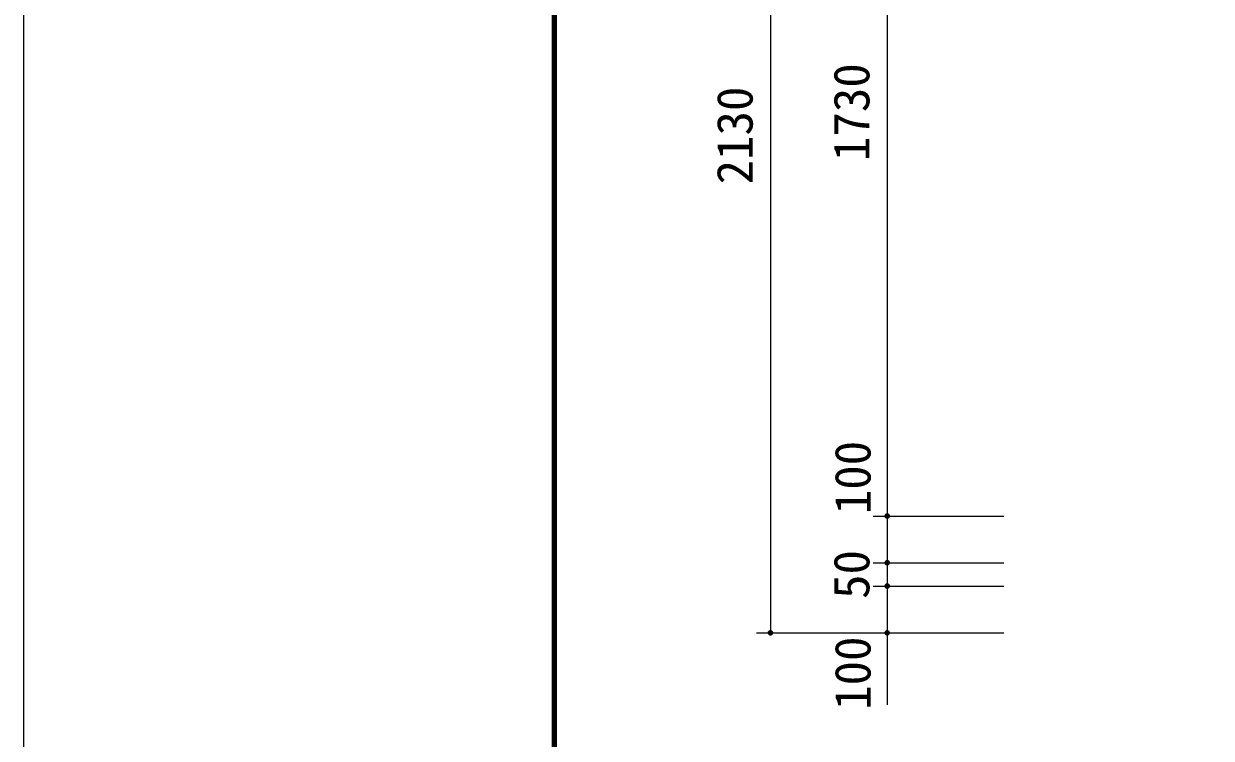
# Model space of a CAD drawing. Units: millimetres, scale not verified. Extents: x -8910 to 8910, y -6308 to 6308.
# Drawn here: x -8910 to -6367, y -3090 to -1560 of the extents above; entities that cross this region are included whole.
import ezdxf
from ezdxf.enums import TextEntityAlignment as Align

# ---------------------------------------------------------------- set-up
doc = ezdxf.new("R2010")
doc.units = ezdxf.units.MM
doc.header["$LTSCALE"] = 30
for name, color, linetype, lineweight in [('0-0_製作', 5, 'Continuous', 25), ('0-5_空気管', 3, 'Continuous', 25), ('0-A_図面枠', 7, 'Continuous', 25), ('0-B_Axis_waku', 7, 'Continuous', 25)]:
    doc.layers.add(name, color=color, linetype=linetype, lineweight=lineweight)
doc.styles.add('ＭＳ ゴシック', font='')
doc.styles.get('ＭＳ ゴシック').set_extended_font_data('MS Gothic')

msp = doc.modelspace()

# ---------------------------------------------------------------- linework, layer by layer
at = {"layer": '0-0_製作', "color": 2}
for p, q in [((-7091.12, -2614.39), (-6811.12, -2614.39)), ((-7091.12, -2714.39), (-6811.12, -2714.39)), ((-7091.12, -2764.39), (-6811.12, -2764.39)), ((-7341.12, -2864.39), (-7061.12, -2864.39)), ((-7091.12, -2864.39), (-6811.12, -2864.39)), ((-7061.12, -2864.39), (-7061.12, -3018.78))]:
    msp.add_line(p, q, dxfattribs=at)
at = {"layer": '0-0_製作'}
for points in [[(-7067.11, -2614.01), (-7061.12, -2614.39), (-7067.12, -2614.39)], [(-7067.12, -2614.39), (-7065.97, -2617.92), (-7067.07, -2615.14)], [(-7067.12, -2614.39), (-7065.49, -2618.5), (-7065.97, -2617.92)], [(-7061.12, -2614.39), (-7065.49, -2618.5), (-7067.12, -2614.39)], [(-7067.01, -2613.27), (-7061.12, -2614.39), (-7067.11, -2614.01)], [(-7067.07, -2615.14), (-7066.37, -2617.28), (-7066.93, -2615.88)], [(-7067.07, -2615.14), (-7065.97, -2617.92), (-7066.37, -2617.28)], [(-7066.82, -2612.54), (-7061.12, -2614.39), (-7067.01, -2613.27)], [(-7066.93, -2615.88), (-7066.37, -2617.28), (-7066.7, -2616.6)], [(-7066.55, -2611.84), (-7061.12, -2614.39), (-7066.82, -2612.54)], [(-7066.18, -2611.18), (-7061.12, -2614.39), (-7066.55, -2611.84)], [(-7065.74, -2610.57), (-7061.12, -2614.39), (-7066.18, -2611.18)], [(-7065.22, -2610.02), (-7061.12, -2614.39), (-7065.74, -2610.57)], [(-7061.12, -2614.39), (-7064.94, -2619.01), (-7065.49, -2618.5)], [(-7064.64, -2609.54), (-7061.12, -2614.39), (-7065.22, -2610.02)], [(-7061.12, -2614.39), (-7064.33, -2619.46), (-7064.94, -2619.01)], [(-7064.01, -2609.13), (-7061.12, -2614.39), (-7064.64, -2609.54)], [(-7061.12, -2614.39), (-7063.67, -2619.82), (-7064.33, -2619.46)], [(-7063.33, -2608.81), (-7061.12, -2614.39), (-7064.01, -2609.13)], [(-7061.12, -2614.39), (-7062.97, -2620.1), (-7063.67, -2619.82)], [(-7062.61, -2608.58), (-7061.12, -2614.39), (-7063.33, -2608.81)], [(-7061.12, -2614.39), (-7062.24, -2620.28), (-7062.97, -2620.1)], [(-7062.61, -2608.58), (-7061.12, -2608.39), (-7061.12, -2614.39)], [(-7061.87, -2608.44), (-7061.12, -2608.39), (-7062.61, -2608.58)], [(-7061.12, -2614.39), (-7061.49, -2620.38), (-7062.24, -2620.28)], [(-7061.12, -2614.39), (-7061.12, -2620.39), (-7061.49, -2620.38)], [(-7061.12, -2608.39), (-7055.12, -2614.39), (-7061.12, -2614.39)], [(-7060.74, -2608.4), (-7055.12, -2614.39), (-7061.12, -2608.39)], [(-7061.12, -2614.39), (-7060.37, -2620.34), (-7061.12, -2620.39)], [(-7061.12, -2614.39), (-7059.62, -2620.2), (-7060.37, -2620.34)], [(-7061.12, -2614.39), (-7058.91, -2619.97), (-7059.62, -2620.2)], [(-7055.12, -2614.39), (-7058.91, -2619.97), (-7061.12, -2614.39)], [(-7059.99, -2608.5), (-7055.12, -2614.39), (-7060.74, -2608.4)], [(-7059.26, -2608.68), (-7055.12, -2614.39), (-7059.99, -2608.5)], [(-7058.56, -2608.96), (-7055.12, -2614.39), (-7059.26, -2608.68)], [(-7055.12, -2614.39), (-7058.23, -2619.65), (-7058.91, -2619.97)], [(-7057.9, -2609.32), (-7055.12, -2614.39), (-7058.56, -2608.96)], [(-7055.12, -2614.39), (-7057.59, -2619.24), (-7058.23, -2619.65)], [(-7057.29, -2609.77), (-7055.12, -2614.39), (-7057.9, -2609.32)], [(-7055.12, -2614.39), (-7057.01, -2618.76), (-7057.59, -2619.24)], [(-7056.74, -2610.28), (-7055.12, -2614.39), (-7057.29, -2609.77)], [(-7055.12, -2614.39), (-7056.49, -2618.22), (-7057.01, -2618.76)], [(-7056.26, -2610.86), (-7055.12, -2614.39), (-7056.74, -2610.28)], [(-7055.12, -2614.39), (-7056.05, -2617.61), (-7056.49, -2618.22)], [(-7056.26, -2610.86), (-7055.16, -2613.64), (-7055.12, -2614.39)], [(-7055.86, -2611.5), (-7055.16, -2613.64), (-7056.26, -2610.86)], [(-7055.12, -2614.39), (-7055.69, -2616.95), (-7056.05, -2617.61)], [(-7055.86, -2611.5), (-7055.31, -2612.9), (-7055.16, -2613.64)], [(-7055.54, -2612.18), (-7055.31, -2612.9), (-7055.86, -2611.5)], [(-7055.12, -2614.39), (-7055.41, -2616.24), (-7055.69, -2616.95)], [(-7055.12, -2614.39), (-7055.22, -2615.51), (-7055.41, -2616.24)], [(-7055.12, -2614.39), (-7055.13, -2614.77), (-7055.22, -2615.51)], [(-7067.11, -2714.01), (-7061.12, -2714.39), (-7067.12, -2714.39)], [(-7067.12, -2714.39), (-7065.97, -2717.92), (-7067.07, -2715.14)], [(-7067.12, -2714.39), (-7065.49, -2718.5), (-7065.97, -2717.92)], [(-7061.12, -2714.39), (-7065.49, -2718.5), (-7067.12, -2714.39)], [(-7067.01, -2713.27), (-7061.12, -2714.39), (-7067.11, -2714.01)], [(-7067.07, -2715.14), (-7066.37, -2717.28), (-7066.93, -2715.88)], [(-7067.07, -2715.14), (-7065.97, -2717.92), (-7066.37, -2717.28)], [(-7066.82, -2712.54), (-7061.12, -2714.39), (-7067.01, -2713.27)], [(-7066.93, -2715.88), (-7066.37, -2717.28), (-7066.7, -2716.6)], [(-7066.55, -2711.84), (-7061.12, -2714.39), (-7066.82, -2712.54)], [(-7066.18, -2711.18), (-7061.12, -2714.39), (-7066.55, -2711.84)], [(-7065.74, -2710.57), (-7061.12, -2714.39), (-7066.18, -2711.18)], [(-7065.22, -2710.02), (-7061.12, -2714.39), (-7065.74, -2710.57)], [(-7061.12, -2714.39), (-7064.94, -2719.01), (-7065.49, -2718.5)], [(-7064.64, -2709.54), (-7061.12, -2714.39), (-7065.22, -2710.02)], [(-7061.12, -2714.39), (-7064.33, -2719.46), (-7064.94, -2719.01)], [(-7064.01, -2709.13), (-7061.12, -2714.39), (-7064.64, -2709.54)], [(-7061.12, -2714.39), (-7063.67, -2719.82), (-7064.33, -2719.46)], [(-7063.33, -2708.81), (-7061.12, -2714.39), (-7064.01, -2709.13)], [(-7061.12, -2714.39), (-7062.97, -2720.1), (-7063.67, -2719.82)], [(-7062.61, -2708.58), (-7061.12, -2714.39), (-7063.33, -2708.81)], [(-7061.12, -2714.39), (-7062.24, -2720.28), (-7062.97, -2720.1)], [(-7062.61, -2708.58), (-7061.12, -2708.39), (-7061.12, -2714.39)], [(-7061.87, -2708.44), (-7061.12, -2708.39), (-7062.61, -2708.58)], [(-7061.12, -2714.39), (-7061.49, -2720.38), (-7062.24, -2720.28)], [(-7061.12, -2714.39), (-7061.12, -2720.39), (-7061.49, -2720.38)], [(-7061.12, -2708.39), (-7055.12, -2714.39), (-7061.12, -2714.39)], [(-7060.74, -2708.4), (-7055.12, -2714.39), (-7061.12, -2708.39)], [(-7061.12, -2714.39), (-7060.37, -2720.34), (-7061.12, -2720.39)], [(-7061.12, -2714.39), (-7059.62, -2720.2), (-7060.37, -2720.34)], [(-7061.12, -2714.39), (-7058.91, -2719.97), (-7059.62, -2720.2)], [(-7055.12, -2714.39), (-7058.91, -2719.97), (-7061.12, -2714.39)], [(-7059.99, -2708.5), (-7055.12, -2714.39), (-7060.74, -2708.4)], [(-7059.26, -2708.68), (-7055.12, -2714.39), (-7059.99, -2708.5)], [(-7058.56, -2708.96), (-7055.12, -2714.39), (-7059.26, -2708.68)], [(-7055.12, -2714.39), (-7058.23, -2719.65), (-7058.91, -2719.97)], [(-7057.9, -2709.32), (-7055.12, -2714.39), (-7058.56, -2708.96)], [(-7055.12, -2714.39), (-7057.59, -2719.24), (-7058.23, -2719.65)], [(-7057.29, -2709.77), (-7055.12, -2714.39), (-7057.9, -2709.32)], [(-7055.12, -2714.39), (-7057.01, -2718.76), (-7057.59, -2719.24)], [(-7056.74, -2710.28), (-7055.12, -2714.39), (-7057.29, -2709.77)], [(-7055.12, -2714.39), (-7056.49, -2718.21), (-7057.01, -2718.76)], [(-7056.26, -2710.86), (-7055.12, -2714.39), (-7056.74, -2710.28)], [(-7055.12, -2714.39), (-7056.05, -2717.61), (-7056.49, -2718.21)], [(-7056.26, -2710.86), (-7055.16, -2713.64), (-7055.12, -2714.39)], [(-7055.86, -2711.5), (-7055.16, -2713.64), (-7056.26, -2710.86)], [(-7055.12, -2714.39), (-7055.69, -2716.94), (-7056.05, -2717.61)], [(-7055.86, -2711.5), (-7055.31, -2712.9), (-7055.16, -2713.64)], [(-7055.54, -2712.18), (-7055.31, -2712.9), (-7055.86, -2711.5)], [(-7055.12, -2714.39), (-7055.41, -2716.24), (-7055.69, -2716.94)], [(-7055.12, -2714.39), (-7055.22, -2715.51), (-7055.41, -2716.24)], [(-7055.12, -2714.39), (-7055.13, -2714.77), (-7055.22, -2715.51)], [(-7067.11, -2764.01), (-7061.12, -2764.39), (-7067.12, -2764.39)], [(-7067.12, -2764.39), (-7065.97, -2767.92), (-7067.07, -2765.14)], [(-7067.12, -2764.39), (-7065.49, -2768.5), (-7065.97, -2767.92)], [(-7061.12, -2764.39), (-7065.49, -2768.5), (-7067.12, -2764.39)], [(-7067.01, -2763.27), (-7061.12, -2764.39), (-7067.11, -2764.01)], [(-7067.07, -2765.14), (-7066.37, -2767.28), (-7066.93, -2765.88)], [(-7067.07, -2765.14), (-7065.97, -2767.92), (-7066.37, -2767.28)], [(-7066.82, -2762.54), (-7061.12, -2764.39), (-7067.01, -2763.27)], [(-7066.93, -2765.88), (-7066.37, -2767.28), (-7066.7, -2766.6)], [(-7066.55, -2761.84), (-7061.12, -2764.39), (-7066.82, -2762.54)], [(-7066.18, -2761.18), (-7061.12, -2764.39), (-7066.55, -2761.84)], [(-7065.74, -2760.57), (-7061.12, -2764.39), (-7066.18, -2761.18)], [(-7065.22, -2760.02), (-7061.12, -2764.39), (-7065.74, -2760.57)], [(-7061.12, -2764.39), (-7064.94, -2769.01), (-7065.49, -2768.5)], [(-7064.64, -2759.54), (-7061.12, -2764.39), (-7065.22, -2760.02)], [(-7061.12, -2764.39), (-7064.33, -2769.46), (-7064.94, -2769.01)], [(-7064.01, -2759.13), (-7061.12, -2764.39), (-7064.64, -2759.54)], [(-7061.12, -2764.39), (-7063.67, -2769.82), (-7064.33, -2769.46)], [(-7063.33, -2758.81), (-7061.12, -2764.39), (-7064.01, -2759.13)], [(-7061.12, -2764.39), (-7062.97, -2770.1), (-7063.67, -2769.82)], [(-7062.61, -2758.58), (-7061.12, -2764.39), (-7063.33, -2758.81)], [(-7061.12, -2764.39), (-7062.24, -2770.28), (-7062.97, -2770.1)], [(-7062.61, -2758.58), (-7061.12, -2758.39), (-7061.12, -2764.39)], [(-7061.87, -2758.44), (-7061.12, -2758.39), (-7062.61, -2758.58)], [(-7061.12, -2764.39), (-7061.49, -2770.38), (-7062.24, -2770.28)], [(-7061.12, -2764.39), (-7061.12, -2770.39), (-7061.49, -2770.38)], [(-7061.12, -2758.39), (-7055.12, -2764.39), (-7061.12, -2764.39)], [(-7060.74, -2758.4), (-7055.12, -2764.39), (-7061.12, -2758.39)], [(-7061.12, -2764.39), (-7060.37, -2770.34), (-7061.12, -2770.39)], [(-7061.12, -2764.39), (-7059.62, -2770.2), (-7060.37, -2770.34)], [(-7061.12, -2764.39), (-7058.91, -2769.97), (-7059.62, -2770.2)], [(-7055.12, -2764.39), (-7058.91, -2769.97), (-7061.12, -2764.39)], [(-7059.99, -2758.5), (-7055.12, -2764.39), (-7060.74, -2758.4)], [(-7059.26, -2758.68), (-7055.12, -2764.39), (-7059.99, -2758.5)], [(-7058.56, -2758.96), (-7055.12, -2764.39), (-7059.26, -2758.68)], [(-7055.12, -2764.39), (-7058.23, -2769.65), (-7058.91, -2769.97)], [(-7057.9, -2759.32), (-7055.12, -2764.39), (-7058.56, -2758.96)], [(-7055.12, -2764.39), (-7057.59, -2769.24), (-7058.23, -2769.65)], [(-7057.29, -2759.77), (-7055.12, -2764.39), (-7057.9, -2759.32)], [(-7055.12, -2764.39), (-7057.01, -2768.76), (-7057.59, -2769.24)], [(-7056.74, -2760.28), (-7055.12, -2764.39), (-7057.29, -2759.77)], [(-7055.12, -2764.39), (-7056.49, -2768.22), (-7057.01, -2768.76)], [(-7056.26, -2760.86), (-7055.12, -2764.39), (-7056.74, -2760.28)], [(-7055.12, -2764.39), (-7056.05, -2767.61), (-7056.49, -2768.22)], [(-7056.26, -2760.86), (-7055.16, -2763.64), (-7055.12, -2764.39)], [(-7055.86, -2761.5), (-7055.16, -2763.64), (-7056.26, -2760.86)], [(-7055.12, -2764.39), (-7055.69, -2766.95), (-7056.05, -2767.61)], [(-7055.86, -2761.5), (-7055.31, -2762.9), (-7055.16, -2763.64)], [(-7055.54, -2762.18), (-7055.31, -2762.9), (-7055.86, -2761.5)], [(-7055.12, -2764.39), (-7055.41, -2766.24), (-7055.69, -2766.95)], [(-7055.12, -2764.39), (-7055.22, -2765.51), (-7055.41, -2766.24)], [(-7055.12, -2764.39), (-7055.13, -2764.77), (-7055.22, -2765.51)], [(-7317.11, -2864.01), (-7311.12, -2864.39), (-7317.12, -2864.39)], [(-7317.12, -2864.39), (-7315.97, -2867.92), (-7317.07, -2865.14)], [(-7317.12, -2864.39), (-7315.49, -2868.5), (-7315.97, -2867.92)], [(-7311.12, -2864.39), (-7315.49, -2868.5), (-7317.12, -2864.39)], [(-7317.01, -2863.27), (-7311.12, -2864.39), (-7317.11, -2864.01)], [(-7317.07, -2865.14), (-7316.37, -2867.28), (-7316.93, -2865.88)], [(-7317.07, -2865.14), (-7315.97, -2867.92), (-7316.37, -2867.28)], [(-7316.82, -2862.54), (-7311.12, -2864.39), (-7317.01, -2863.27)], [(-7316.93, -2865.88), (-7316.37, -2867.28), (-7316.7, -2866.6)], [(-7316.55, -2861.84), (-7311.12, -2864.39), (-7316.82, -2862.54)], [(-7316.18, -2861.17), (-7311.12, -2864.39), (-7316.55, -2861.84)], [(-7315.74, -2860.57), (-7311.12, -2864.39), (-7316.18, -2861.17)], [(-7315.22, -2860.02), (-7311.12, -2864.39), (-7315.74, -2860.57)], [(-7311.12, -2864.39), (-7314.94, -2869.01), (-7315.49, -2868.5)], [(-7314.64, -2859.54), (-7311.12, -2864.39), (-7315.22, -2860.02)], [(-7311.12, -2864.39), (-7314.33, -2869.46), (-7314.94, -2869.01)], [(-7314.01, -2859.13), (-7311.12, -2864.39), (-7314.64, -2859.54)], [(-7311.12, -2864.39), (-7313.67, -2869.82), (-7314.33, -2869.46)], [(-7313.33, -2858.81), (-7311.12, -2864.39), (-7314.01, -2859.13)], [(-7311.12, -2864.39), (-7312.97, -2870.1), (-7313.67, -2869.82)], [(-7312.61, -2858.58), (-7311.12, -2864.39), (-7313.33, -2858.81)], [(-7311.12, -2864.39), (-7312.24, -2870.28), (-7312.97, -2870.1)], [(-7312.61, -2858.58), (-7311.12, -2858.39), (-7311.12, -2864.39)], [(-7311.87, -2858.44), (-7311.12, -2858.39), (-7312.61, -2858.58)], [(-7311.12, -2864.39), (-7311.49, -2870.38), (-7312.24, -2870.28)], [(-7311.12, -2864.39), (-7311.12, -2870.39), (-7311.49, -2870.38)], [(-7311.12, -2858.39), (-7305.12, -2864.39), (-7311.12, -2864.39)], [(-7310.74, -2858.4), (-7305.12, -2864.39), (-7311.12, -2858.39)], [(-7311.12, -2864.39), (-7310.37, -2870.34), (-7311.12, -2870.39)], [(-7311.12, -2864.39), (-7309.62, -2870.2), (-7310.37, -2870.34)], [(-7311.12, -2864.39), (-7308.91, -2869.97), (-7309.62, -2870.2)], [(-7305.12, -2864.39), (-7308.91, -2869.97), (-7311.12, -2864.39)], [(-7309.99, -2858.5), (-7305.12, -2864.39), (-7310.74, -2858.4)], [(-7309.26, -2858.68), (-7305.12, -2864.39), (-7309.99, -2858.5)], [(-7308.56, -2858.96), (-7305.12, -2864.39), (-7309.26, -2858.68)], [(-7305.12, -2864.39), (-7308.23, -2869.65), (-7308.91, -2869.97)], [(-7307.9, -2859.32), (-7305.12, -2864.39), (-7308.56, -2858.96)], [(-7305.12, -2864.39), (-7307.59, -2869.24), (-7308.23, -2869.65)], [(-7307.29, -2859.77), (-7305.12, -2864.39), (-7307.9, -2859.32)], [(-7305.12, -2864.39), (-7307.01, -2868.76), (-7307.59, -2869.24)], [(-7306.74, -2860.28), (-7305.12, -2864.39), (-7307.29, -2859.77)], [(-7305.12, -2864.39), (-7306.49, -2868.21), (-7307.01, -2868.76)], [(-7306.26, -2860.86), (-7305.12, -2864.39), (-7306.74, -2860.28)], [(-7305.12, -2864.39), (-7306.05, -2867.6), (-7306.49, -2868.21)], [(-7306.26, -2860.86), (-7305.16, -2863.64), (-7305.12, -2864.39)], [(-7305.86, -2861.5), (-7305.16, -2863.64), (-7306.26, -2860.86)], [(-7305.12, -2864.39), (-7305.69, -2866.94), (-7306.05, -2867.6)], [(-7305.86, -2861.5), (-7305.31, -2862.9), (-7305.16, -2863.64)], [(-7305.54, -2862.18), (-7305.31, -2862.9), (-7305.86, -2861.5)], [(-7305.12, -2864.39), (-7305.41, -2866.24), (-7305.69, -2866.94)], [(-7305.12, -2864.39), (-7305.22, -2865.51), (-7305.41, -2866.24)], [(-7305.12, -2864.39), (-7305.13, -2864.77), (-7305.22, -2865.51)], [(-7067.11, -2864.01), (-7061.12, -2864.39), (-7067.12, -2864.39)], [(-7067.12, -2864.39), (-7065.49, -2868.5), (-7067.07, -2865.14)], [(-7067.12, -2864.39), (-7064.94, -2869.01), (-7065.49, -2868.5)], [(-7061.12, -2864.39), (-7064.94, -2869.01), (-7067.12, -2864.39)], [(-7067.01, -2863.27), (-7061.12, -2864.39), (-7067.11, -2864.01)], [(-7067.07, -2865.14), (-7065.97, -2867.92), (-7066.93, -2865.88)], [(-7067.07, -2865.14), (-7065.49, -2868.5), (-7065.97, -2867.92)], [(-7066.82, -2862.54), (-7061.12, -2864.39), (-7067.01, -2863.27)], [(-7066.93, -2865.88), (-7066.37, -2867.28), (-7066.7, -2866.6)], [(-7066.93, -2865.88), (-7065.97, -2867.92), (-7066.37, -2867.28)], [(-7066.55, -2861.84), (-7061.12, -2864.39), (-7066.82, -2862.54)], [(-7066.18, -2861.17), (-7061.12, -2864.39), (-7066.55, -2861.84)], [(-7065.74, -2860.57), (-7061.12, -2864.39), (-7066.18, -2861.17)], [(-7065.22, -2860.02), (-7061.12, -2864.39), (-7065.74, -2860.57)], [(-7064.64, -2859.54), (-7061.12, -2864.39), (-7065.22, -2860.02)], [(-7061.12, -2864.39), (-7064.33, -2869.46), (-7064.94, -2869.01)], [(-7064.01, -2859.13), (-7061.12, -2864.39), (-7064.64, -2859.54)], [(-7061.12, -2864.39), (-7063.67, -2869.82), (-7064.33, -2869.46)], [(-7063.33, -2858.81), (-7061.12, -2864.39), (-7064.01, -2859.13)], [(-7061.12, -2864.39), (-7062.97, -2870.1), (-7063.67, -2869.82)], [(-7063.33, -2858.81), (-7061.12, -2858.39), (-7061.12, -2864.39)], [(-7062.61, -2858.58), (-7061.12, -2858.39), (-7063.33, -2858.81)], [(-7061.12, -2864.39), (-7062.24, -2870.28), (-7062.97, -2870.1)], [(-7061.87, -2858.44), (-7061.12, -2858.39), (-7062.61, -2858.58)], [(-7061.12, -2864.39), (-7061.49, -2870.38), (-7062.24, -2870.28)], [(-7061.12, -2864.39), (-7061.12, -2870.39), (-7061.49, -2870.38)], [(-7061.12, -2858.39), (-7055.12, -2864.39), (-7061.12, -2864.39)], [(-7060.74, -2858.4), (-7055.12, -2864.39), (-7061.12, -2858.39)], [(-7061.12, -2864.39), (-7060.37, -2870.34), (-7061.12, -2870.39)], [(-7061.12, -2864.39), (-7059.62, -2870.2), (-7060.37, -2870.34)], [(-7061.12, -2864.39), (-7058.91, -2869.97), (-7059.62, -2870.2)], [(-7061.12, -2864.39), (-7058.23, -2869.65), (-7058.91, -2869.97)], [(-7055.12, -2864.39), (-7058.23, -2869.65), (-7061.12, -2864.39)], [(-7059.99, -2858.5), (-7055.12, -2864.39), (-7060.74, -2858.4)], [(-7059.26, -2858.68), (-7055.12, -2864.39), (-7059.99, -2858.5)], [(-7058.56, -2858.96), (-7055.12, -2864.39), (-7059.26, -2858.68)], [(-7057.9, -2859.32), (-7055.12, -2864.39), (-7058.56, -2858.96)], [(-7055.12, -2864.39), (-7057.59, -2869.24), (-7058.23, -2869.65)], [(-7057.29, -2859.77), (-7055.12, -2864.39), (-7057.9, -2859.32)], [(-7055.12, -2864.39), (-7057.01, -2868.76), (-7057.59, -2869.24)], [(-7056.74, -2860.28), (-7055.12, -2864.39), (-7057.29, -2859.77)], [(-7055.12, -2864.39), (-7056.49, -2868.21), (-7057.01, -2868.76)], [(-7056.74, -2860.28), (-7055.16, -2863.64), (-7055.12, -2864.39)], [(-7056.26, -2860.86), (-7055.16, -2863.64), (-7056.74, -2860.28)], [(-7055.12, -2864.39), (-7056.05, -2867.6), (-7056.49, -2868.21)], [(-7056.26, -2860.86), (-7055.31, -2862.9), (-7055.16, -2863.64)], [(-7055.86, -2861.5), (-7055.31, -2862.9), (-7056.26, -2860.86)], [(-7055.12, -2864.39), (-7055.69, -2866.94), (-7056.05, -2867.6)], [(-7055.86, -2861.5), (-7055.54, -2862.18), (-7055.31, -2862.9)], [(-7055.12, -2864.39), (-7055.41, -2866.24), (-7055.69, -2866.94)], [(-7055.12, -2864.39), (-7055.22, -2865.51), (-7055.41, -2866.24)], [(-7055.12, -2864.39), (-7055.13, -2864.77), (-7055.22, -2865.51)]]:
    msp.add_solid(points, dxfattribs=at)
at = {"layer": '0-5_空気管', "color": 2}
for p, q in [((-7311.12, -734.39), (-7311.12, -2864.39)), ((-7061.12, -884.39), (-7061.12, -2614.39)), ((-7061.12, -2614.39), (-7061.12, -2714.39)), ((-7061.12, -2714.39), (-7061.12, -2764.39)), ((-7061.12, -2764.39), (-7061.12, -2864.39))]:
    msp.add_line(p, q, dxfattribs=at)
at = {"layer": '0-A_図面枠'}
msp.add_lwpolyline([(-8910, -6307.5), (-8910, 6307.5), (8910, 6307.5), (8910, -6307.5)], close=True, dxfattribs=at)
at = {"layer": '0-B_Axis_waku'}
for p, q in [((-7778.4, 5769.9), (-7778.4, -5814.9)), ((-7777.8, 5769.3), (-7777.8, -5814.3)), ((-7777.2, 5768.7), (-7777.2, -5813.7)), ((-7776.6, 5768.1), (-7776.6, -5813.1)), ((-7776, 5767.5), (-7776, -5812.5)), ((-7775.4, 5766.9), (-7775.4, -5811.9)), ((-7774.8, 5766.3), (-7774.8, -5811.3)), ((-7774.2, 5765.7), (-7774.2, -5810.7)), ((-7773.6, 5765.1), (-7773.6, -5810.1)), ((-7773, 5764.5), (-7773, -5809.5)), ((-7772.4, 5763.9), (-7772.4, -5808.9)), ((-7771.8, 5763.3), (-7771.8, -5808.3)), ((-7771.2, 5762.7), (-7771.2, -5807.7)), ((-7770.6, 5762.1), (-7770.6, -5807.1)), ((-7770, 5761.5), (-7770, -5806.5))]:
    msp.add_line(p, q, dxfattribs=at)

# ---------------------------------------------------------------- texts
at = {"layer": '0-0_製作', "color": 4, "style": 'ＭＳ ゴシック'}
for s, p in [('2130', (-7326.12, -1904.39)), ('100', (-7073.64, -2610.49)), ('50', (-7076.12, -2791.89)), ('100', (-7073.64, -3029.43))]:
    msp.add_text(s, height=76.98, rotation=90, dxfattribs=at).set_placement(p, align=Align.BOTTOM_LEFT)
at = {"layer": '0-5_空気管', "color": 4, "style": 'ＭＳ ゴシック'}
msp.add_text('1730', height=76.98, rotation=90, dxfattribs=at).set_placement((-7076.12, -1854.39), align=Align.BOTTOM_LEFT)

doc.saveas('drawing.dxf')
